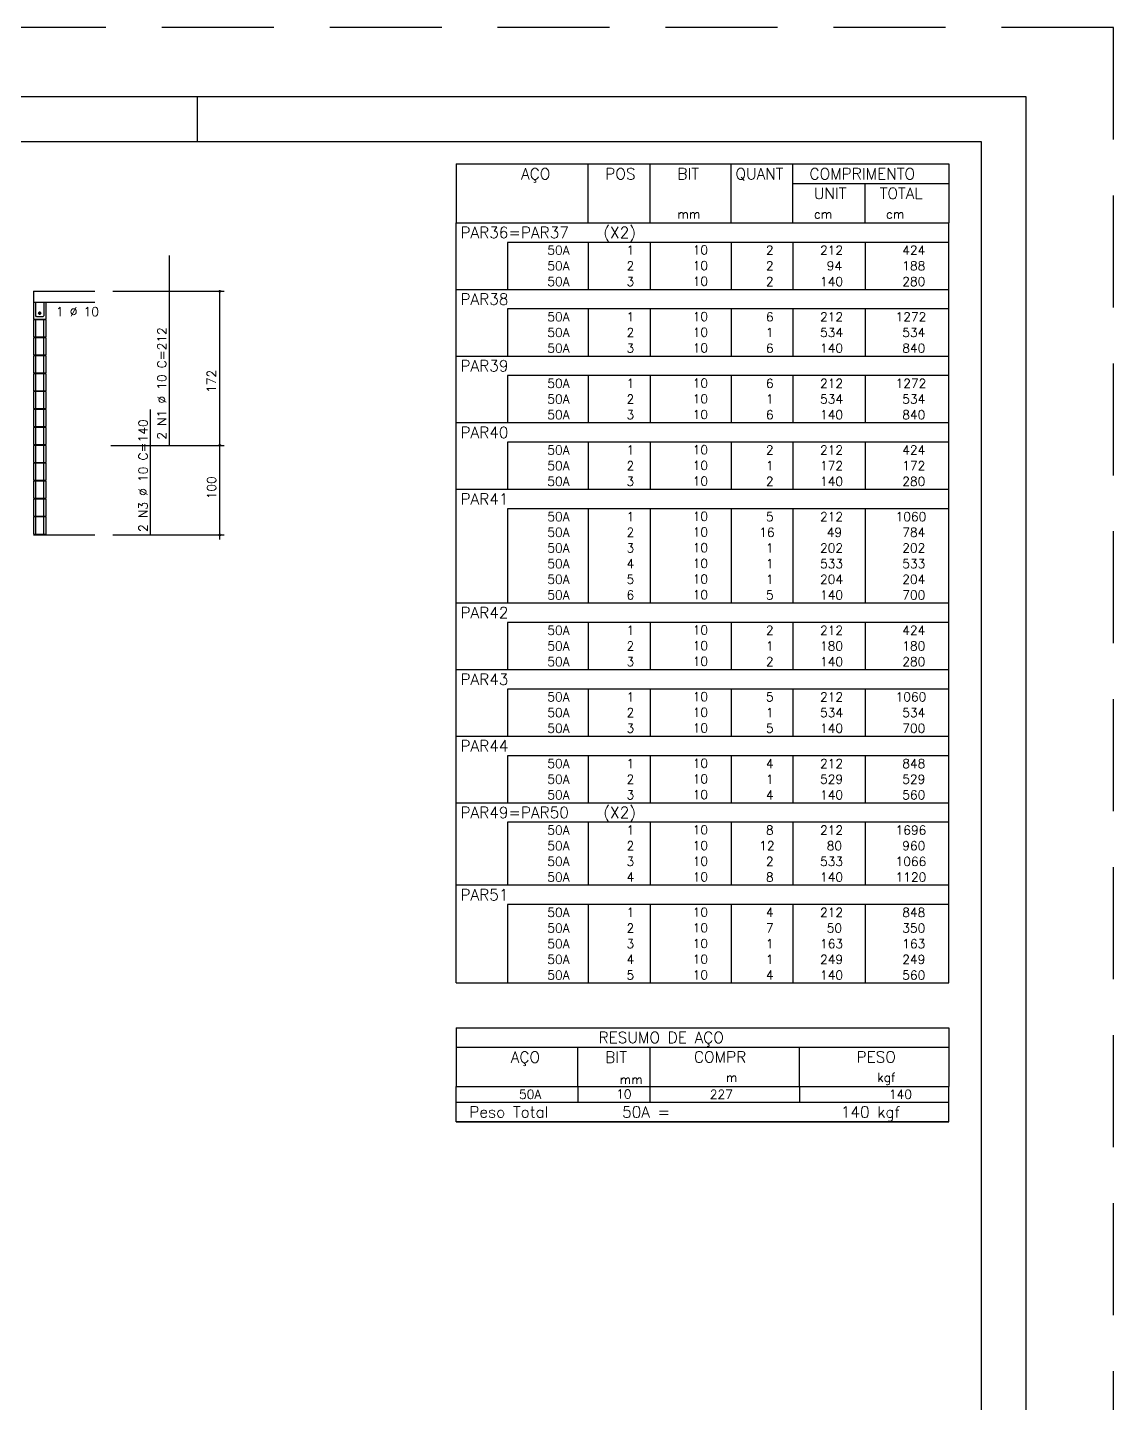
# Model space of a CAD drawing. Extents: x -1.9 to 86, y -1.5 to 60.9.
# Drawn here: x 61.8 to 86.05, y 30.22 to 60.95 of the extents above; entities that cross this region are included whole.
import ezdxf

# ---------------------------------------------------------------- set-up
doc = ezdxf.new("R2010")
doc.units = 0
doc.header["$MEASUREMENT"] = 0
doc.linetypes.add('HIDDEN', pattern=[0.375, 0.25, -0.125])
doc.layers.get('0').update_dxf_attribs({"linetype": 'CONTINUOUS'})
doc.layers.get('Defpoints').update_dxf_attribs({"linetype": 'CONTINUOUS'})
for name, color, linetype in [('ARQ_FOLHA', 7, 'CONTINUOUS'), ('PENA_02', 2, 'CONTINUOUS'), ('PENA_03', 3, 'CONTINUOUS'), ('PENA_05', 5, 'CONTINUOUS')]:
    doc.layers.add(name, color=color, linetype=linetype)
doc.styles.get("Standard").update_dxf_attribs({"font": 'ROMANS.SHX'})

# ---------------------------------------------------------------- blocks, each defined once
blk = doc.blocks.new('FOLHA A1 - 841 X 594')
at = {"layer": 'ARQ_FOLHA', "color": 1}
blk.add_line((-185, 584), (-185, 594), dxfattribs=at)
for points in [[(-841, 0), (0, 0), (0, 594), (-841, 594)], [(-816, 10), (-10, 10), (-10, 584), (-816, 584)]]:
    blk.add_lwpolyline(points, close=True, dxfattribs=at)
at = {"layer": 'Defpoints', "color": 8, "linetype": 'HIDDEN', "ltscale": 100}
blk.add_lwpolyline([(-860.5, 609.5), (-860.5, -15.5), (19.5, -15.5), (19.5, 609.5)], close=True, dxfattribs=at)
blk = doc.blocks.new('*U24')
blk.add_blockref('FOLHA A1 - 841 X 594', (0, 0))

msp = doc.modelspace()

# ---------------------------------------------------------------- linework, layer by layer
at = {"layer": 'PENA_02', "linetype": 'Continuous'}
for p, q in [((71.373, 57.903), (71.373, 56.59)), ((71.373, 57.903), (82.373, 57.903)), ((74.323, 56.59), (74.323, 57.903)), ((75.703, 56.59), (75.703, 57.903)), ((77.513, 56.59), (77.513, 57.903)), ((78.893, 56.59), (78.893, 57.903)), ((82.373, 57.903), (82.373, 56.59)), ((78.893, 57.465), (82.373, 57.465)), ((80.503, 56.59), (80.503, 57.465)), ((71.373, 56.59), (82.373, 56.59)), ((71.373, 56.153), (71.373, 56.59)), ((71.373, 56.59), (82.373, 56.59)), ((82.373, 56.153), (82.373, 56.59)), ((71.373, 55.803), (71.373, 56.153)), ((82.373, 56.153), (72.523, 56.153)), ((72.523, 56.153), (72.523, 55.803)), ((74.323, 56.153), (74.323, 55.803)), ((75.703, 56.153), (75.703, 55.803)), ((77.513, 56.153), (77.513, 55.803)), ((78.893, 56.153), (78.893, 55.803)), ((80.503, 56.153), (80.503, 55.803)), ((82.373, 55.803), (82.373, 56.153)), ((71.373, 55.453), (71.373, 55.803)), ((72.523, 55.803), (72.523, 55.453)), ((74.323, 55.803), (74.323, 55.453)), ((75.703, 55.803), (75.703, 55.453)), ((77.513, 55.803), (77.513, 55.453)), ((78.893, 55.803), (78.893, 55.453)), ((80.503, 55.803), (80.503, 55.453)), ((82.373, 55.453), (82.373, 55.803)), ((71.373, 55.103), (71.373, 55.453)), ((72.523, 55.453), (72.523, 55.103)), ((74.323, 55.453), (74.323, 55.103)), ((75.703, 55.453), (75.703, 55.103)), ((77.513, 55.453), (77.513, 55.103)), ((78.893, 55.453), (78.893, 55.103)), ((80.503, 55.453), (80.503, 55.103)), ((82.373, 55.103), (82.373, 55.453)), ((71.373, 54.665), (71.373, 55.103)), ((71.373, 55.103), (82.373, 55.103)), ((82.373, 54.665), (82.373, 55.103)), ((71.373, 54.315), (71.373, 54.665)), ((82.373, 54.665), (72.523, 54.665)), ((72.523, 54.665), (72.523, 54.315)), ((74.323, 54.665), (74.323, 54.315)), ((75.703, 54.665), (75.703, 54.315)), ((77.513, 54.665), (77.513, 54.315)), ((78.893, 54.665), (78.893, 54.315)), ((80.503, 54.665), (80.503, 54.315)), ((82.373, 54.315), (82.373, 54.665)), ((71.373, 53.965), (71.373, 54.315)), ((72.523, 54.315), (72.523, 53.965)), ((74.323, 54.315), (74.323, 53.965)), ((75.703, 54.315), (75.703, 53.965)), ((77.513, 54.315), (77.513, 53.965)), ((78.893, 54.315), (78.893, 53.965)), ((80.503, 54.315), (80.503, 53.965)), ((82.373, 53.965), (82.373, 54.315)), ((71.373, 53.615), (71.373, 53.965)), ((72.523, 53.965), (72.523, 53.615)), ((74.323, 53.965), (74.323, 53.615)), ((75.703, 53.965), (75.703, 53.615)), ((77.513, 53.965), (77.513, 53.615)), ((78.893, 53.965), (78.893, 53.615)), ((80.503, 53.965), (80.503, 53.615)), ((82.373, 53.615), (82.373, 53.965)), ((71.373, 53.178), (71.373, 53.615)), ((71.373, 53.615), (82.373, 53.615)), ((82.373, 53.178), (82.373, 53.615)), ((71.373, 52.828), (71.373, 53.178)), ((82.373, 53.178), (72.523, 53.178)), ((72.523, 53.178), (72.523, 52.828)), ((74.323, 53.178), (74.323, 52.828)), ((75.703, 53.178), (75.703, 52.828)), ((77.513, 53.178), (77.513, 52.828)), ((78.893, 53.178), (78.893, 52.828)), ((80.503, 53.178), (80.503, 52.828)), ((82.373, 52.828), (82.373, 53.178)), ((71.373, 52.478), (71.373, 52.828)), ((72.523, 52.828), (72.523, 52.478)), ((74.323, 52.828), (74.323, 52.478)), ((75.703, 52.828), (75.703, 52.478)), ((77.513, 52.828), (77.513, 52.478)), ((78.893, 52.828), (78.893, 52.478)), ((80.503, 52.828), (80.503, 52.478)), ((82.373, 52.478), (82.373, 52.828)), ((71.373, 52.128), (71.373, 52.478)), ((72.523, 52.478), (72.523, 52.128)), ((74.323, 52.478), (74.323, 52.128)), ((75.703, 52.478), (75.703, 52.128)), ((77.513, 52.478), (77.513, 52.128)), ((78.893, 52.478), (78.893, 52.128)), ((80.503, 52.478), (80.503, 52.128)), ((82.373, 52.128), (82.373, 52.478)), ((71.373, 51.69), (71.373, 52.128)), ((71.373, 52.128), (82.373, 52.128)), ((82.373, 51.69), (82.373, 52.128)), ((71.373, 51.34), (71.373, 51.69)), ((82.373, 51.69), (72.523, 51.69)), ((72.523, 51.69), (72.523, 51.34)), ((74.323, 51.69), (74.323, 51.34)), ((75.703, 51.69), (75.703, 51.34)), ((77.513, 51.69), (77.513, 51.34)), ((78.893, 51.69), (78.893, 51.34)), ((80.503, 51.69), (80.503, 51.34)), ((82.373, 51.34), (82.373, 51.69)), ((71.373, 50.99), (71.373, 51.34)), ((72.523, 51.34), (72.523, 50.99)), ((74.323, 51.34), (74.323, 50.99)), ((75.703, 51.34), (75.703, 50.99)), ((77.513, 51.34), (77.513, 50.99)), ((78.893, 51.34), (78.893, 50.99)), ((80.503, 51.34), (80.503, 50.99)), ((82.373, 50.99), (82.373, 51.34)), ((71.373, 50.64), (71.373, 50.99)), ((72.523, 50.99), (72.523, 50.64)), ((74.323, 50.99), (74.323, 50.64)), ((75.703, 50.99), (75.703, 50.64)), ((77.513, 50.99), (77.513, 50.64)), ((78.893, 50.99), (78.893, 50.64)), ((80.503, 50.99), (80.503, 50.64)), ((82.373, 50.64), (82.373, 50.99)), ((71.373, 50.203), (71.373, 50.64)), ((71.373, 50.64), (82.373, 50.64)), ((82.373, 50.203), (82.373, 50.64)), ((71.373, 49.853), (71.373, 50.203)), ((82.373, 50.203), (72.523, 50.203)), ((72.523, 50.203), (72.523, 49.853)), ((74.323, 50.203), (74.323, 49.853)), ((75.703, 50.203), (75.703, 49.853)), ((77.513, 50.203), (77.513, 49.853)), ((78.893, 50.203), (78.893, 49.853)), ((80.503, 50.203), (80.503, 49.853)), ((82.373, 49.853), (82.373, 50.203)), ((71.373, 49.503), (71.373, 49.853)), ((72.523, 49.853), (72.523, 49.503)), ((74.323, 49.853), (74.323, 49.503)), ((75.703, 49.853), (75.703, 49.503)), ((77.513, 49.853), (77.513, 49.503)), ((78.893, 49.853), (78.893, 49.503)), ((80.503, 49.853), (80.503, 49.503)), ((82.373, 49.503), (82.373, 49.853)), ((71.373, 49.153), (71.373, 49.503)), ((72.523, 49.503), (72.523, 49.153)), ((74.323, 49.503), (74.323, 49.153)), ((75.703, 49.503), (75.703, 49.153)), ((77.513, 49.503), (77.513, 49.153)), ((78.893, 49.503), (78.893, 49.153)), ((80.503, 49.503), (80.503, 49.153)), ((82.373, 49.153), (82.373, 49.503)), ((71.373, 48.803), (71.373, 49.153)), ((72.523, 49.153), (72.523, 48.803)), ((74.323, 49.153), (74.323, 48.803)), ((75.703, 49.153), (75.703, 48.803)), ((77.513, 49.153), (77.513, 48.803)), ((78.893, 49.153), (78.893, 48.803)), ((80.503, 49.153), (80.503, 48.803)), ((82.373, 48.803), (82.373, 49.153)), ((71.373, 48.453), (71.373, 48.803)), ((72.523, 48.803), (72.523, 48.453)), ((74.323, 48.803), (74.323, 48.453)), ((75.703, 48.803), (75.703, 48.453)), ((77.513, 48.803), (77.513, 48.453)), ((78.893, 48.803), (78.893, 48.453)), ((80.503, 48.803), (80.503, 48.453)), ((82.373, 48.453), (82.373, 48.803)), ((71.373, 48.103), (71.373, 48.453)), ((72.523, 48.453), (72.523, 48.103)), ((74.323, 48.453), (74.323, 48.103)), ((75.703, 48.453), (75.703, 48.103)), ((77.513, 48.453), (77.513, 48.103)), ((78.893, 48.453), (78.893, 48.103)), ((80.503, 48.453), (80.503, 48.103)), ((82.373, 48.103), (82.373, 48.453)), ((71.373, 47.665), (71.373, 48.103)), ((71.373, 48.103), (82.373, 48.103)), ((82.373, 47.665), (82.373, 48.103)), ((71.373, 47.315), (71.373, 47.665)), ((82.373, 47.665), (72.523, 47.665)), ((72.523, 47.665), (72.523, 47.315)), ((74.323, 47.665), (74.323, 47.315)), ((75.703, 47.665), (75.703, 47.315)), ((77.513, 47.665), (77.513, 47.315)), ((78.893, 47.665), (78.893, 47.315)), ((80.503, 47.665), (80.503, 47.315)), ((82.373, 47.315), (82.373, 47.665)), ((71.373, 46.965), (71.373, 47.315)), ((72.523, 47.315), (72.523, 46.965)), ((74.323, 47.315), (74.323, 46.965)), ((75.703, 47.315), (75.703, 46.965)), ((77.513, 47.315), (77.513, 46.965)), ((78.893, 47.315), (78.893, 46.965)), ((80.503, 47.315), (80.503, 46.965)), ((82.373, 46.965), (82.373, 47.315)), ((71.373, 46.615), (71.373, 46.965)), ((72.523, 46.965), (72.523, 46.615)), ((74.323, 46.965), (74.323, 46.615)), ((75.703, 46.965), (75.703, 46.615)), ((77.513, 46.965), (77.513, 46.615)), ((78.893, 46.965), (78.893, 46.615)), ((80.503, 46.965), (80.503, 46.615)), ((82.373, 46.615), (82.373, 46.965)), ((71.373, 46.178), (71.373, 46.615)), ((71.373, 46.615), (82.373, 46.615)), ((82.373, 46.178), (82.373, 46.615)), ((71.373, 45.828), (71.373, 46.178)), ((82.373, 46.178), (72.523, 46.178)), ((72.523, 46.178), (72.523, 45.828)), ((74.323, 46.178), (74.323, 45.828)), ((75.703, 46.178), (75.703, 45.828)), ((77.513, 46.178), (77.513, 45.828)), ((78.893, 46.178), (78.893, 45.828)), ((80.503, 46.178), (80.503, 45.828)), ((82.373, 45.828), (82.373, 46.178)), ((71.373, 45.478), (71.373, 45.828)), ((72.523, 45.828), (72.523, 45.478)), ((74.323, 45.828), (74.323, 45.478)), ((75.703, 45.828), (75.703, 45.478)), ((77.513, 45.828), (77.513, 45.478)), ((78.893, 45.828), (78.893, 45.478)), ((80.503, 45.828), (80.503, 45.478)), ((82.373, 45.478), (82.373, 45.828)), ((71.373, 45.128), (71.373, 45.478)), ((72.523, 45.478), (72.523, 45.128)), ((74.323, 45.478), (74.323, 45.128)), ((75.703, 45.478), (75.703, 45.128)), ((77.513, 45.478), (77.513, 45.128)), ((78.893, 45.478), (78.893, 45.128)), ((80.503, 45.478), (80.503, 45.128)), ((82.373, 45.128), (82.373, 45.478)), ((71.373, 44.69), (71.373, 45.128)), ((71.373, 45.128), (82.373, 45.128)), ((82.373, 44.69), (82.373, 45.128)), ((71.373, 44.34), (71.373, 44.69)), ((82.373, 44.69), (72.523, 44.69)), ((72.523, 44.69), (72.523, 44.34)), ((74.323, 44.69), (74.323, 44.34)), ((75.703, 44.69), (75.703, 44.34)), ((77.513, 44.69), (77.513, 44.34)), ((78.893, 44.69), (78.893, 44.34)), ((80.503, 44.69), (80.503, 44.34)), ((82.373, 44.34), (82.373, 44.69)), ((71.373, 43.99), (71.373, 44.34)), ((72.523, 44.34), (72.523, 43.99)), ((74.323, 44.34), (74.323, 43.99)), ((75.703, 44.34), (75.703, 43.99)), ((77.513, 44.34), (77.513, 43.99)), ((78.893, 44.34), (78.893, 43.99)), ((80.503, 44.34), (80.503, 43.99)), ((82.373, 43.99), (82.373, 44.34)), ((71.373, 43.64), (71.373, 43.99)), ((72.523, 43.99), (72.523, 43.64)), ((74.323, 43.99), (74.323, 43.64)), ((75.703, 43.99), (75.703, 43.64)), ((77.513, 43.99), (77.513, 43.64)), ((78.893, 43.99), (78.893, 43.64)), ((80.503, 43.99), (80.503, 43.64)), ((82.373, 43.64), (82.373, 43.99)), ((71.373, 43.203), (71.373, 43.64)), ((71.373, 43.64), (82.373, 43.64)), ((82.373, 43.203), (82.373, 43.64)), ((71.373, 42.853), (71.373, 43.203)), ((82.373, 43.203), (72.523, 43.203)), ((72.523, 43.203), (72.523, 42.853)), ((74.323, 43.203), (74.323, 42.853)), ((75.703, 43.203), (75.703, 42.853)), ((77.513, 43.203), (77.513, 42.853)), ((78.893, 43.203), (78.893, 42.853)), ((80.503, 43.203), (80.503, 42.853)), ((82.373, 42.853), (82.373, 43.203)), ((71.373, 42.503), (71.373, 42.853)), ((72.523, 42.853), (72.523, 42.503)), ((74.323, 42.853), (74.323, 42.503)), ((75.703, 42.853), (75.703, 42.503)), ((77.513, 42.853), (77.513, 42.503)), ((78.893, 42.853), (78.893, 42.503)), ((80.503, 42.853), (80.503, 42.503)), ((82.373, 42.503), (82.373, 42.853)), ((71.373, 42.153), (71.373, 42.503)), ((72.523, 42.503), (72.523, 42.153)), ((74.323, 42.503), (74.323, 42.153)), ((75.703, 42.503), (75.703, 42.153)), ((77.513, 42.503), (77.513, 42.153)), ((78.893, 42.503), (78.893, 42.153)), ((80.503, 42.503), (80.503, 42.153)), ((82.373, 42.153), (82.373, 42.503)), ((71.373, 41.803), (71.373, 42.153)), ((72.523, 42.153), (72.523, 41.803)), ((74.323, 42.153), (74.323, 41.803)), ((75.703, 42.153), (75.703, 41.803)), ((77.513, 42.153), (77.513, 41.803)), ((78.893, 42.153), (78.893, 41.803)), ((80.503, 42.153), (80.503, 41.803)), ((82.373, 41.803), (82.373, 42.153)), ((71.373, 41.365), (71.373, 41.803)), ((71.373, 41.803), (82.373, 41.803)), ((82.373, 41.365), (82.373, 41.803)), ((71.373, 41.015), (71.373, 41.365)), ((82.373, 41.365), (72.523, 41.365)), ((72.523, 41.365), (72.523, 41.015)), ((74.323, 41.365), (74.323, 41.015)), ((75.703, 41.365), (75.703, 41.015)), ((77.513, 41.365), (77.513, 41.015)), ((78.893, 41.365), (78.893, 41.015)), ((80.503, 41.365), (80.503, 41.015)), ((82.373, 41.015), (82.373, 41.365)), ((71.373, 40.665), (71.373, 41.015)), ((72.523, 41.015), (72.523, 40.665)), ((74.323, 41.015), (74.323, 40.665)), ((75.703, 41.015), (75.703, 40.665)), ((77.513, 41.015), (77.513, 40.665)), ((78.893, 41.015), (78.893, 40.665)), ((80.503, 41.015), (80.503, 40.665)), ((82.373, 40.665), (82.373, 41.015)), ((71.373, 40.315), (71.373, 40.665)), ((72.523, 40.665), (72.523, 40.315)), ((74.323, 40.665), (74.323, 40.315)), ((75.703, 40.665), (75.703, 40.315)), ((77.513, 40.665), (77.513, 40.315)), ((78.893, 40.665), (78.893, 40.315)), ((80.503, 40.665), (80.503, 40.315)), ((82.373, 40.315), (82.373, 40.665)), ((71.373, 39.965), (71.373, 40.315)), ((72.523, 40.315), (72.523, 39.965)), ((74.323, 40.315), (74.323, 39.965)), ((75.703, 40.315), (75.703, 39.965)), ((77.513, 40.315), (77.513, 39.965)), ((78.893, 40.315), (78.893, 39.965)), ((80.503, 40.315), (80.503, 39.965)), ((82.373, 39.965), (82.373, 40.315)), ((71.373, 39.615), (71.373, 39.965)), ((72.523, 39.965), (72.523, 39.615)), ((74.323, 39.965), (74.323, 39.615)), ((75.703, 39.965), (75.703, 39.615)), ((77.513, 39.965), (77.513, 39.615)), ((78.893, 39.965), (78.893, 39.615)), ((80.503, 39.965), (80.503, 39.615)), ((82.373, 39.615), (82.373, 39.965)), ((71.373, 39.615), (82.373, 39.615)), ((71.373, 38.615), (71.373, 37.303)), ((71.373, 38.615), (82.373, 38.615)), ((82.373, 38.615), (82.373, 37.303)), ((71.373, 38.178), (82.373, 38.178)), ((74.093, 37.303), (74.093, 38.178)), ((75.703, 37.303), (75.703, 38.178)), ((79.038, 37.303), (79.038, 38.178)), ((71.373, 37.303), (82.373, 37.303)), ((71.373, 36.953), (71.373, 37.303)), ((74.093, 37.303), (74.093, 36.953)), ((75.703, 36.953), (75.703, 37.303)), ((79.038, 37.303), (79.038, 36.953)), ((82.373, 36.953), (82.373, 37.303)), ((71.373, 36.953), (82.373, 36.953)), ((71.373, 36.515), (71.373, 36.953)), ((71.373, 36.953), (82.373, 36.953)), ((82.373, 36.515), (82.373, 36.953)), ((82.373, 36.515), (71.373, 36.515)), ((71.373, 36.515), (82.373, 36.515))]:
    msp.add_line(p, q, dxfattribs=at)
for centre, radius in [((66.096, 55.06), 0.02), ((66.096, 55.06), 0.01), ((66.096, 51.62), 0.02), ((66.096, 51.62), 0.01), ((66.096, 49.62), 0.02), ((66.096, 49.62), 0.01)]:
    msp.add_circle(centre, radius, dxfattribs=at)
at = {"layer": 'PENA_03', "linetype": 'Continuous'}
for p, q in [((61.936, 55.06), (61.936, 54.44)), ((61.936, 55.06), (63.306, 55.06)), ((63.706, 55.06), (66.196, 55.06)), ((66.096, 49.52), (66.096, 55.06)), ((61.936, 54.82), (63.306, 54.82)), ((61.986, 54.04), (61.986, 54.42)), ((62.166, 54.04), (62.166, 54.42)), ((61.986, 53.64), (61.986, 54.02)), ((62.166, 53.64), (62.166, 54.02)), ((61.986, 53.24), (61.986, 53.62)), ((62.166, 53.24), (62.166, 53.62)), ((61.986, 52.84), (61.986, 53.22)), ((62.166, 52.84), (62.166, 53.22)), ((61.986, 52.44), (61.986, 52.82)), ((62.166, 52.44), (62.166, 52.82)), ((61.986, 52.04), (61.986, 52.42)), ((62.166, 52.04), (62.166, 52.42)), ((61.986, 51.64), (61.986, 52.02)), ((62.166, 51.64), (62.166, 52.02)), ((61.986, 51.24), (61.986, 51.62)), ((62.166, 51.24), (62.166, 51.62)), ((63.665, 51.62), (66.196, 51.62)), ((61.986, 50.84), (61.986, 51.22)), ((62.166, 50.84), (62.166, 51.22)), ((61.986, 50.44), (61.986, 50.82)), ((62.166, 50.44), (62.166, 50.82)), ((61.986, 50.04), (61.986, 50.42)), ((62.166, 50.04), (62.166, 50.42)), ((61.986, 49.64), (61.986, 50.02)), ((62.166, 49.64), (62.166, 50.02)), ((61.936, 49.62), (63.306, 49.62)), ((63.706, 49.62), (66.196, 49.62))]:
    msp.add_line(p, q, dxfattribs=at)
for points in [[(61.936, 54.44), (62.216, 54.44), (62.216, 54.82)], [(62.166, 54.82), (62.166, 54.51), (62.146, 54.49), (62.006, 54.49), (61.986, 54.51), (61.986, 54.82)], [(61.936, 54.04), (62.216, 54.04), (62.216, 54.42), (61.936, 54.42), (61.936, 54.04)], [(62.1, 54.571), (62.098, 54.581), (62.092, 54.59), (62.083, 54.595), (62.073, 54.596), (62.063, 54.593), (62.055, 54.586), (62.051, 54.576), (62.051, 54.566), (62.055, 54.556), (62.063, 54.55), (62.073, 54.546), (62.083, 54.547), (62.092, 54.553), (62.098, 54.561), (62.1, 54.571)], [(61.936, 53.64), (62.216, 53.64), (62.216, 54.02), (61.936, 54.02), (61.936, 53.64)], [(61.936, 53.24), (62.216, 53.24), (62.216, 53.62), (61.936, 53.62), (61.936, 53.24)], [(61.936, 52.84), (62.216, 52.84), (62.216, 53.22), (61.936, 53.22), (61.936, 52.84)], [(61.936, 52.44), (62.216, 52.44), (62.216, 52.82), (61.936, 52.82), (61.936, 52.44)], [(61.936, 52.04), (62.216, 52.04), (62.216, 52.42), (61.936, 52.42), (61.936, 52.04)], [(61.936, 51.64), (62.216, 51.64), (62.216, 52.02), (61.936, 52.02), (61.936, 51.64)], [(61.936, 51.24), (62.216, 51.24), (62.216, 51.62), (61.936, 51.62), (61.936, 51.24)], [(61.936, 50.84), (62.216, 50.84), (62.216, 51.22), (61.936, 51.22), (61.936, 50.84)], [(61.936, 50.44), (62.216, 50.44), (62.216, 50.82), (61.936, 50.82), (61.936, 50.44)], [(61.936, 50.04), (62.216, 50.04), (62.216, 50.42), (61.936, 50.42), (61.936, 50.04)], [(61.936, 49.64), (62.216, 49.64), (62.216, 50.02), (61.936, 50.02), (61.936, 49.64)]]:
    msp.add_lwpolyline(points, dxfattribs=at)
msp.add_circle((62.075, 54.571), 0.025, dxfattribs=at)
for points in [[(62.1, 54.571), (62.055, 54.586), (62.051, 54.576)], [(62.1, 54.571), (62.051, 54.576), (62.051, 54.566)], [(62.1, 54.571), (62.051, 54.566), (62.055, 54.556)], [(62.1, 54.571), (62.063, 54.593), (62.052, 54.58)], [(62.1, 54.571), (62.052, 54.58), (62.052, 54.563)], [(62.1, 54.571), (62.052, 54.563), (62.063, 54.55)], [(62.1, 54.571), (62.063, 54.593), (62.055, 54.586)], [(62.1, 54.571), (62.055, 54.556), (62.063, 54.55)], [(62.1, 54.571), (62.08, 54.596), (62.063, 54.593)], [(62.1, 54.571), (62.073, 54.596), (62.063, 54.593)], [(62.1, 54.571), (62.063, 54.55), (62.08, 54.547)], [(62.1, 54.571), (62.063, 54.55), (62.073, 54.546)], [(62.1, 54.571), (62.083, 54.595), (62.073, 54.596)], [(62.1, 54.571), (62.073, 54.546), (62.083, 54.547)], [(62.1, 54.571), (62.094, 54.587), (62.08, 54.596)], [(62.1, 54.571), (62.08, 54.547), (62.094, 54.555)], [(62.1, 54.571), (62.092, 54.59), (62.083, 54.595)], [(62.1, 54.571), (62.083, 54.547), (62.092, 54.553)], [(62.1, 54.571), (62.098, 54.581), (62.092, 54.59)], [(62.1, 54.571), (62.092, 54.553), (62.098, 54.561)], [(62.1, 54.571), (62.094, 54.555), (62.1, 54.571)], [(62.1, 54.571), (62.098, 54.561), (62.1, 54.571)]]:
    msp.add_solid(points, dxfattribs=at)
at = {"layer": 'PENA_05', "linetype": 'Continuous'}
for p, q in [((64.972, 51.617), (64.972, 55.86)), ((64.546, 49.62), (64.546, 52.42))]:
    msp.add_line(p, q, dxfattribs=at)

# ---------------------------------------------------------------- block references
at = {"xscale": 0.09999999999999938, "yscale": 0.09999999999999938, "zscale": 0.09999999999999938}
msp.add_blockref('*U24', (84.1, 0), dxfattribs=at)

# ---------------------------------------------------------------- texts
at = {"layer": 'PENA_02', "linetype": 'Continuous'}
for s, height, p in [('AÇO', 0.25, (72.823, 57.559)), ('POS', 0.25, (74.703, 57.559)), ('BIT', 0.25, (76.313, 57.559)), ('QUANT', 0.25, (77.61, 57.559)), ('COMPRIMENTO', 0.25, (79.263, 57.559)), ('UNIT', 0.25, (79.36, 57.121)), ('TOTAL', 0.25, (80.833, 57.121)), ('PAR36=PAR37   (X2)', 0.25, (71.469, 56.246)), ('mm', 0.2, (76.313, 56.684)), ('cm', 0.2, (79.36, 56.684)), ('cm', 0.2, (80.97, 56.684)), ('     50A', 0.2, (72.663, 55.878)), ('  1', 0.2, (74.903, 55.878)), ('     10', 0.2, (75.91, 55.884)), ('    2', 0.2, (77.693, 55.878)), ('    212', 0.2, (78.903, 55.878)), ('    424', 0.2, (80.737, 55.878)), ('     50A', 0.2, (72.663, 55.528)), ('  2', 0.2, (74.903, 55.528)), ('     10', 0.2, (75.91, 55.534)), ('    2', 0.2, (77.693, 55.528)), ('     94', 0.2, (78.903, 55.528)), ('    188', 0.2, (80.737, 55.528)), ('     50A', 0.2, (72.663, 55.178)), ('  3', 0.2, (74.903, 55.178)), ('     10', 0.2, (75.91, 55.184)), ('    2', 0.2, (77.693, 55.178)), ('    140', 0.2, (78.903, 55.178)), ('    280', 0.2, (80.737, 55.178)), ('PAR38', 0.25, (71.469, 54.759)), ('     50A', 0.2, (72.663, 54.39)), ('  1', 0.2, (74.903, 54.39)), ('     10', 0.2, (75.91, 54.396)), ('    6', 0.2, (77.693, 54.39)), ('    212', 0.2, (78.903, 54.39)), ('   1272', 0.2, (80.737, 54.39)), ('     50A', 0.2, (72.663, 54.04)), ('  2', 0.2, (74.903, 54.04)), ('     10', 0.2, (75.91, 54.046)), ('    1', 0.2, (77.693, 54.04)), ('    534', 0.2, (78.903, 54.04)), ('    534', 0.2, (80.737, 54.04)), ('     50A', 0.2, (72.663, 53.69)), ('  3', 0.2, (74.903, 53.69)), ('     10', 0.2, (75.91, 53.696)), ('    6', 0.2, (77.693, 53.69)), ('    140', 0.2, (78.903, 53.69)), ('    840', 0.2, (80.737, 53.69)), ('PAR39', 0.25, (71.469, 53.271)), ('     50A', 0.2, (72.663, 52.903)), ('  1', 0.2, (74.903, 52.903)), ('     10', 0.2, (75.91, 52.909)), ('    6', 0.2, (77.693, 52.903)), ('    212', 0.2, (78.903, 52.903)), ('   1272', 0.2, (80.737, 52.903)), ('     50A', 0.2, (72.663, 52.553)), ('  2', 0.2, (74.903, 52.553)), ('     10', 0.2, (75.91, 52.559)), ('    1', 0.2, (77.693, 52.553)), ('    534', 0.2, (78.903, 52.553)), ('    534', 0.2, (80.737, 52.553)), ('     50A', 0.2, (72.663, 52.203)), ('  3', 0.2, (74.903, 52.203)), ('     10', 0.2, (75.91, 52.209)), ('    6', 0.2, (77.693, 52.203)), ('    140', 0.2, (78.903, 52.203)), ('    840', 0.2, (80.737, 52.203)), ('PAR40', 0.25, (71.469, 51.784)), ('     10', 0.2, (75.91, 51.421)), ('     50A', 0.2, (72.663, 51.415)), ('  1', 0.2, (74.903, 51.415)), ('    2', 0.2, (77.693, 51.415)), ('    212', 0.2, (78.903, 51.415)), ('    424', 0.2, (80.737, 51.415)), ('     50A', 0.2, (72.663, 51.065)), ('  2', 0.2, (74.903, 51.065)), ('     10', 0.2, (75.91, 51.071)), ('    1', 0.2, (77.693, 51.065)), ('    172', 0.2, (78.903, 51.065)), ('    172', 0.2, (80.737, 51.065)), ('     50A', 0.2, (72.663, 50.715)), ('  3', 0.2, (74.903, 50.715)), ('     10', 0.2, (75.91, 50.721)), ('    2', 0.2, (77.693, 50.715)), ('    140', 0.2, (78.903, 50.715)), ('    280', 0.2, (80.737, 50.715)), ('PAR41', 0.25, (71.469, 50.296)), ('     50A', 0.2, (72.663, 49.928)), ('  1', 0.2, (74.903, 49.928)), ('     10', 0.2, (75.91, 49.934)), ('    5', 0.2, (77.693, 49.928)), ('    212', 0.2, (78.903, 49.928)), ('   1060', 0.2, (80.737, 49.928)), ('     50A', 0.2, (72.663, 49.578)), ('  2', 0.2, (74.903, 49.578)), ('     10', 0.2, (75.91, 49.584)), ('   16', 0.2, (77.693, 49.578)), ('     49', 0.2, (78.903, 49.578)), ('    784', 0.2, (80.737, 49.578)), ('     50A', 0.2, (72.663, 49.228)), ('  3', 0.2, (74.903, 49.228)), ('     10', 0.2, (75.91, 49.234)), ('    1', 0.2, (77.693, 49.228)), ('    202', 0.2, (78.903, 49.228)), ('    202', 0.2, (80.737, 49.228)), ('     50A', 0.2, (72.663, 48.878)), ('  4', 0.2, (74.903, 48.878)), ('     10', 0.2, (75.91, 48.884)), ('    1', 0.2, (77.693, 48.878)), ('    533', 0.2, (78.903, 48.878)), ('    533', 0.2, (80.737, 48.878)), ('     50A', 0.2, (72.663, 48.528)), ('  5', 0.2, (74.903, 48.528)), ('     10', 0.2, (75.91, 48.534)), ('    1', 0.2, (77.693, 48.528)), ('    204', 0.2, (78.903, 48.528)), ('    204', 0.2, (80.737, 48.528)), ('     50A', 0.2, (72.663, 48.178)), ('  6', 0.2, (74.903, 48.178)), ('     10', 0.2, (75.91, 48.184)), ('    5', 0.2, (77.693, 48.178)), ('    140', 0.2, (78.903, 48.178)), ('    700', 0.2, (80.737, 48.178)), ('PAR42', 0.25, (71.469, 47.759)), ('     50A', 0.2, (72.663, 47.39)), ('  1', 0.2, (74.903, 47.39)), ('     10', 0.2, (75.91, 47.396)), ('    2', 0.2, (77.693, 47.39)), ('    212', 0.2, (78.903, 47.39)), ('    424', 0.2, (80.737, 47.39)), ('     50A', 0.2, (72.663, 47.04)), ('  2', 0.2, (74.903, 47.04)), ('     10', 0.2, (75.91, 47.046)), ('    1', 0.2, (77.693, 47.04)), ('    180', 0.2, (78.903, 47.04)), ('    180', 0.2, (80.737, 47.04)), ('     50A', 0.2, (72.663, 46.69)), ('  3', 0.2, (74.903, 46.69)), ('     10', 0.2, (75.91, 46.696)), ('    2', 0.2, (77.693, 46.69)), ('    140', 0.2, (78.903, 46.69)), ('    280', 0.2, (80.737, 46.69)), ('PAR43', 0.25, (71.469, 46.271)), ('     50A', 0.2, (72.663, 45.903)), ('  1', 0.2, (74.903, 45.903)), ('     10', 0.2, (75.91, 45.909)), ('    5', 0.2, (77.693, 45.903)), ('    212', 0.2, (78.903, 45.903)), ('   1060', 0.2, (80.737, 45.903)), ('     50A', 0.2, (72.663, 45.553)), ('  2', 0.2, (74.903, 45.553)), ('     10', 0.2, (75.91, 45.559)), ('    1', 0.2, (77.693, 45.553)), ('    534', 0.2, (78.903, 45.553)), ('    534', 0.2, (80.737, 45.553)), ('     50A', 0.2, (72.663, 45.203)), ('  3', 0.2, (74.903, 45.203)), ('     10', 0.2, (75.91, 45.209)), ('    5', 0.2, (77.693, 45.203)), ('    140', 0.2, (78.903, 45.203)), ('    700', 0.2, (80.737, 45.203)), ('PAR44', 0.25, (71.469, 44.784)), ('     50A', 0.2, (72.663, 44.415)), ('  1', 0.2, (74.903, 44.415)), ('     10', 0.2, (75.91, 44.421)), ('    4', 0.2, (77.693, 44.415)), ('    212', 0.2, (78.903, 44.415)), ('    848', 0.2, (80.737, 44.415)), ('     50A', 0.2, (72.663, 44.065)), ('  2', 0.2, (74.903, 44.065)), ('     10', 0.2, (75.91, 44.071)), ('    1', 0.2, (77.693, 44.065)), ('    529', 0.2, (78.903, 44.065)), ('    529', 0.2, (80.737, 44.065)), ('     50A', 0.2, (72.663, 43.715)), ('  3', 0.2, (74.903, 43.715)), ('     10', 0.2, (75.91, 43.721)), ('    4', 0.2, (77.693, 43.715)), ('    140', 0.2, (78.903, 43.715)), ('    560', 0.2, (80.737, 43.715)), ('PAR49=PAR50   (X2)', 0.25, (71.469, 43.296)), ('     50A', 0.2, (72.663, 42.928)), ('  1', 0.2, (74.903, 42.928)), ('     10', 0.2, (75.91, 42.934)), ('    8', 0.2, (77.693, 42.928)), ('    212', 0.2, (78.903, 42.928)), ('   1696', 0.2, (80.737, 42.928)), ('     50A', 0.2, (72.663, 42.578)), ('  2', 0.2, (74.903, 42.578)), ('     10', 0.2, (75.91, 42.584)), ('   12', 0.2, (77.693, 42.578)), ('     80', 0.2, (78.903, 42.578)), ('    960', 0.2, (80.737, 42.578)), ('     50A', 0.2, (72.663, 42.228)), ('  3', 0.2, (74.903, 42.228)), ('     10', 0.2, (75.91, 42.234)), ('    2', 0.2, (77.693, 42.228)), ('    533', 0.2, (78.903, 42.228)), ('   1066', 0.2, (80.737, 42.228)), ('     50A', 0.2, (72.663, 41.878)), ('  4', 0.2, (74.903, 41.878)), ('     10', 0.2, (75.91, 41.884)), ('    8', 0.2, (77.693, 41.878)), ('    140', 0.2, (78.903, 41.878)), ('   1120', 0.2, (80.737, 41.878)), ('PAR51', 0.25, (71.469, 41.459)), ('     50A', 0.2, (72.663, 41.09)), ('  1', 0.2, (74.903, 41.09)), ('     10', 0.2, (75.91, 41.096)), ('    4', 0.2, (77.693, 41.09)), ('    212', 0.2, (78.903, 41.09)), ('    848', 0.2, (80.737, 41.09)), ('     50A', 0.2, (72.663, 40.74)), ('  2', 0.2, (74.903, 40.74)), ('     10', 0.2, (75.91, 40.746)), ('    7', 0.2, (77.693, 40.74)), ('     50', 0.2, (78.903, 40.74)), ('    350', 0.2, (80.737, 40.74)), ('     50A', 0.2, (72.663, 40.39)), ('  3', 0.2, (74.903, 40.39)), ('     10', 0.2, (75.91, 40.396)), ('    1', 0.2, (77.693, 40.39)), ('    163', 0.2, (78.903, 40.39)), ('    163', 0.2, (80.737, 40.39)), ('     50A', 0.2, (72.663, 40.04)), ('  4', 0.2, (74.903, 40.04)), ('     10', 0.2, (75.91, 40.046)), ('    1', 0.2, (77.693, 40.04)), ('    249', 0.2, (78.903, 40.04)), ('    249', 0.2, (80.737, 40.04)), ('     50A', 0.2, (72.663, 39.69)), ('  5', 0.2, (74.903, 39.69)), ('     10', 0.2, (75.91, 39.696)), ('    4', 0.2, (77.693, 39.69)), ('    140', 0.2, (78.903, 39.69)), ('    560', 0.2, (80.737, 39.69)), ('RESUMO DE AÇO', 0.25, (74.554, 38.271)), ('AÇO', 0.25, (72.593, 37.834)), ('BIT', 0.25, (74.703, 37.834)), ('COMPR', 0.25, (76.682, 37.837)), ('PESO', 0.25, (80.311, 37.837)), ('mm', 0.2, (75.024, 37.36)), ('m', 0.2, (77.396, 37.406)), ('kgf', 0.2, (80.774, 37.406)), ('     50A', 0.2, (72.033, 37.028)), ('     10', 0.2, (74.2, 37.034)), ('    227', 0.2, (76.441, 37.028)), ('     140', 0.2, (80.289, 37.028)), ('Peso Total        50A =', 0.25, (71.666, 36.609)), ('     140 kgf', 0.25, (79.03, 36.609))]:
    msp.add_text(s, height=height, dxfattribs=at).set_placement(p)
at = {"layer": 'PENA_03', "linetype": 'Continuous'}
msp.add_text('1 %%c 10', height=0.2, dxfattribs=at).set_placement((62.437, 54.504))
for s, p in [('2 N1 %%c 10 C=212', (64.902, 51.746)), ('172', (66.01, 52.792)), ('2 N3 %%c 10 C=140', (64.483, 49.687)), ('100', (66.012, 50.416))]:
    msp.add_text(s, height=0.2, rotation=90, dxfattribs=at).set_placement(p)

doc.saveas('drawing.dxf')
